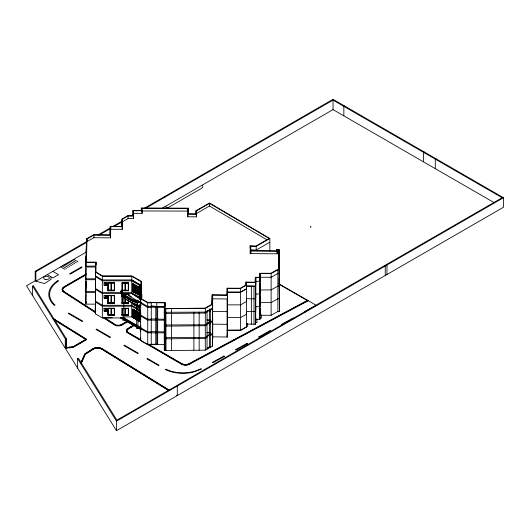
<?xml version="1.0" encoding="UTF-8"?>
<svg xmlns="http://www.w3.org/2000/svg" width="530" height="530" viewBox="0 0 530 530"><rect width="100%" height="100%" fill="white"/><g stroke="black" fill="none" stroke-linecap="round" stroke-linejoin="round"><path stroke-width="0.79" d="M104.099 308.069L104.099 308.685L106.874 308.692L106.874 308.069M104.099 282.894L106.874 282.815L106.874 285.365L104.099 285.365L104.099 282.815M105.556 310.845L105.556 308.672M105.556 297.814L105.556 295.641M105.556 285.14L105.556 282.967M106.808 310.845L104.099 310.997L106.874 310.911M106.808 297.814L104.099 297.959L106.874 297.88M106.808 295.641L104.099 295.488L104.099 298.046L106.874 298.046L106.874 295.488M106.808 285.14L104.099 285.286L106.874 285.2M107.994 303.438L108.001 302.902L114.46 302.902L114.46 303.438L107.994 303.438L107.994 295.654L114.46 295.654M107.994 290.758L108.001 290.221L114.46 290.228L114.46 290.765L107.994 290.758L107.994 282.98L114.46 282.98M108.067 315.052L114.46 314.813L108.067 315.052L108.067 308.188L114.46 308.188L114.46 315.217L107.994 315.217L107.994 308.599L114.46 308.599M114.46 303.326L108.067 303.326L114.46 303.081M114.46 290.652L108.067 290.652L114.46 290.407M108.219 290.195L108.219 282.781L111.108 282.781L111.108 290.195M108.226 308.619L111.108 308.374L111.101 314.873L108.226 314.866L108.219 308.367M108.226 303.107L111.108 302.868L108.226 303.107L108.219 295.462L111.108 295.462L111.101 303.107M111.26 314.807L111.26 308.433M111.26 303.081L111.26 295.25M111.26 290.407L111.26 282.57M111.419 308.493L114.301 308.374L114.301 314.873L111.426 314.873L111.419 308.374M111.426 303.107L114.301 302.868L111.426 303.107L111.419 295.462L114.301 295.614M111.419 290.195L111.419 282.781L114.301 282.788L114.301 290.195M114.301 295.588L114.301 303.107M125.888 296.727A48.926 28.242 0 0 0 137.588 302.59L137.409 302.67A49.224 28.421 0 0 1 121.94 293.852L120.873 292.918L120.873 291.003L122.258 291.003L122.258 293.322A48.952 28.262 0 0 0 135.011 301.073L137.608 302.073L141.006 302.153M120.873 291.003L121.012 292.891M121.522 294.183L121.522 295.833L122.205 296.482A48.952 28.262 0 0 0 137.608 305.253L138.184 305.287M121.522 291.003L121.522 292.653L122.205 293.302M128.452 314.747L128.452 315.277L122.052 315.27L122.052 314.747M122.052 308.122L122.052 308.652L128.452 308.652L128.452 308.129M128.452 302.643L128.452 303.445L122.052 303.438L122.052 302.643M128.452 289.97L128.452 290.765L122.052 290.765L122.052 289.963M123.656 314.688C130.287 315.171 116.05 314.78 125.093 314.827M122.218 308.672L125.093 308.546M122.211 282.788L125.093 282.788L122.211 282.788L122.218 290.38L125.093 290.387L125.093 282.788M122.258 291.003L122.258 292.653A48.952 28.262 0 0 0 137.661 301.418L140.384 301.49M125.093 308.679L125.093 314.926M125.252 314.866L125.252 308.493M125.252 303.034L125.252 297.834M125.252 290.354L125.252 282.576M125.411 314.926L128.293 314.688L125.411 314.926L125.411 308.679M125.411 282.788L128.293 282.788L125.411 282.788L125.411 290.387L128.286 290.387L128.293 282.788M128.286 308.679L128.286 314.926M139.284 301.881L128.889 295.833L128.889 294.097L122.993 294.097M133.302 315.721L133.302 310.057L133.196 317.039L133.865 317.404L133.196 317.039L133.215 309.99M133.302 290.374L133.302 284.584L133.196 290.944L134.037 291.202L133.308 290.871M269.836 250.895L269.836 238.487L209.509 202.977L195.987 210.781L195.981 213.895L188.256 213.868M196.464 216.823L196.464 214.18L187.772 214.147L187.772 216.783L196.464 216.823L196.471 210.9L209.502 203.374L269.154 238.48L256.01 246.066L250.127 245.874L250.432 253.598L277.183 253.817L277.223 249.729L278.588 249.716L278.879 269.598M187.772 216.783L187.792 208.442L141.841 208.316L142.086 213.352L133.48 213.365L133.48 210.728L142.086 210.715L142.086 213.352M188.269 214.305L188.282 208.164L141.325 208.032L141.325 210.993M165.38 306.002L165.393 304.472M155.76 344.606L155.76 306.373L151.295 305.995M260.005 276.786L260.025 275.196M260.005 289.459L260.098 283.099M260.005 302.14L260.098 295.773M260.005 314.813L260.098 308.453M95.572 262.423L95.572 304.154L85.814 304.147L85.814 262.423L95.572 262.423L95.42 276.68L102.35 280.84L131.738 280.847L141.152 286.313M95.943 272.148L96.062 262.145L86.304 262.138M121.105 317.967L102.35 317.96L95.42 313.8L95.572 304.154M259.428 277.322L255.367 277.303L255.162 282.205L245.993 282.053L245.946 285.014L240.388 288.221L227.138 288.188L226.986 294.985L212.172 294.832L211.854 304.299L205.103 308.142L166.268 308.592L164.79 308.321L165.141 302.597L147.718 302.411L141.126 298.609L141.643 281.589L131.944 275.958L102.555 275.951L95.903 271.956M269.836 238.487L256.202 246.357L250.63 246.172L250.902 250.683L276.706 250.895L276.74 249.451L279.065 249.431L279.409 269.677L277.872 269.757L271.121 273.546L260.018 273.579L259.905 277.607L255.844 277.587L255.639 282.497L246.477 282.344L246.43 285.133L240.587 288.505L227.615 288.466L227.463 295.27L212.649 295.117L212.338 346.15L205.302 350.151L165.81 350.608L165.777 308.526L164.287 308.592L164.287 350.323L165.777 350.257M212.338 346.15L212.649 336.848L227.463 337L227.522 292.162L240.574 292.189L246.43 288.83L246.477 286.041L255.639 286.193L255.844 281.284L259.905 281.304L260.018 277.276L271.121 277.243L277.872 273.453L279.409 273.308M227.463 337L227.522 330.197L240.574 330.223L246.43 326.864L246.477 324.069L255.639 324.227L255.844 277.587M141.325 208.032L141.57 210.43L132.997 210.443L133.076 215.723L127.856 215.657L122.032 219.016L121.774 226.416L110.247 226.336L110.094 234.909L93.664 234.783L86.529 238.811L85.814 262.423M110.16 234.71L110.247 230.033M110.571 237.838L110.571 235.194L93.856 235.068L87.013 238.931L87.013 241.567L93.856 237.712L110.571 237.838L110.73 226.615L122.251 226.694L122.509 219.135L128.048 215.935L133.567 216.015L133.567 218.651L128.048 218.579L122.509 221.778L122.251 229.338L110.73 229.258L110.73 226.615M164.287 312.296L205.302 312.117L212.338 308.122L212.649 298.814L227.463 298.973L227.602 294.243L227.602 332.277M227.039 295.362L227.138 290.824M227.463 298.973L227.615 288.466M260.018 273.579L259.905 319.338L255.844 319.318M121.933 226.582L122.032 222.713L121.887 226.82M277.183 253.817L277.223 249.729M259.428 279.966L259.534 273.301L270.923 273.268L277.66 269.485L278.919 269.425M259.905 281.304L260.018 277.276M86.132 255.533L85.814 266.12L95.572 266.12M86.231 252.28L86.562 242.488M86.132 256.447L85.814 267.027L95.572 267.034M86.257 252.373L86.529 243.416M86.132 268.213L85.814 279.707L95.572 279.707M86.377 262.383L87.013 238.931M86.132 280.887L85.814 291.474L95.572 291.474L95.42 302.034L102.35 306.194L131.738 306.201L140.642 311.362M86.132 281.801L85.814 292.381L95.572 292.388M85.814 304.147L86.132 293.567M95.42 313.8L95.42 272.069L102.35 276.236L131.738 276.243L141.152 281.702L140.642 298.721L140.642 340.452L147.744 344.553L164.638 344.606M140.655 304.816L140.722 299.755M140.808 296.747L141.152 285.398L131.738 279.939L102.35 279.933L95.42 275.766M140.655 306.969L140.702 305.572M140.722 312.428L140.642 316.006L147.744 320.107L164.638 320.166M140.655 317.496L140.702 316.099M141.199 298.821L141.643 281.589M140.655 319.65L140.702 318.245M140.655 329.329L140.722 325.109M140.655 331.482L140.702 330.077M140.642 340.452L140.722 337.69M211.934 304.578L212.172 294.832M86.045 303.114L86.112 301.49M86.43 274.222L63.951 287.2A6.287 3.631 0 0 0 63.766 292.176L95.082 312.409L95.44 304.094M255.301 281.582L255.367 277.303M140.874 296.489L140.947 294.859L141.729 294.872M128.525 295.329L128.552 294.806L129.075 294.812M164.287 308.592L164.638 302.875L148.234 302.511M164.591 307.393L164.287 313.203L165.777 313.137L165.81 313.488L205.302 313.031L207.044 312.037M164.943 308.506L165.141 302.597M164.591 320.067L164.287 325.884L165.777 325.811L165.81 326.162L205.302 325.705L207.044 324.718M164.591 332.747L164.287 338.557L165.777 338.491L165.81 338.842L205.302 338.385L207.044 337.398M164.287 350.323L164.591 345.421M141.172 293.978L141.245 292.752M141.179 294.104L141.245 292.991M137.634 302.073L140.987 302.564M137.628 302.676L140.993 302.597M151.295 318.669L151.236 319.219L147.744 319.199L140.642 315.098M151.295 331.349L151.236 331.899L147.744 331.873L140.642 327.772M123.821 297.986L123.795 320.166L122.847 320.392L122.715 319.802M137.979 305.346L137.959 328.342L136.879 328.507L137.012 327.924M80.938 362.566L84.813 353.815L92.929 348.66A6.287 3.631 0 0 1 102.157 348.66L169.766 390.431M81.262 362.321L84.813 354.212L93.28 348.853M81.077 363.388L85.251 353.954M81.395 363.063L85.251 354.351L93.28 349.25A5.803 3.352 0 0 1 101.806 349.25M133.944 317.212L134.037 310.262L133.196 309.997L133.964 310.322M138.085 319.762L138.118 312.839L136.654 311.991L136.654 319.034L138.31 319.769L138.31 312.733L138.29 319.782L137.316 319.219L138.31 319.769M138.727 313.19L139.562 313.455L138.9 313.091M138.727 320.233L139.562 320.491L139.39 313.555M135.938 311.58L135.07 310.885M139.622 313.011L139.496 321.365M133.964 291.109L133.196 290.944L133.215 284.451L134.037 284.723L133.368 284.365L133.845 284.842L133.944 291.122M138.085 287.333L136.654 286.452L138.31 287.194L138.085 293.666L138.31 287.194L138.118 293.786L139.45 294.607M138.8 294.084L139.39 294.494L139.562 287.916L138.9 287.551M136.846 292.825L136.654 286.452L136.654 292.938L138.138 293.772M121.661 293.507A49.595 28.633 0 0 0 134.64 301.378L137.23 302.372L137.588 302.06L137.634 305.253L141.006 305.34M121.781 293.746A49.403 28.521 0 0 0 137.31 302.59L137.409 302.504A49.224 28.421 0 0 1 128.28 298.277M135.899 286.067L135.07 285.345M134.594 291.566L134.574 285.034L134.381 291.626L136.051 292.322M139.562 313.455L138.913 313.223M136.031 318.497L136.124 311.468L136.124 318.51L134.454 317.662L134.554 310.587L134.381 317.722L135.952 318.61M134.454 317.662L136.051 318.411M139.562 287.916L138.747 287.644M138.237 287.247L136.674 286.445L136.727 292.885M136.031 292.401L136.124 285.928L136.104 292.421L134.381 291.626L135.952 292.514M84.813 354.298L92.929 349.144A6.287 3.631 0 0 1 96.334 348.038M143.796 208.568L333.032 99.315L503.5 197.73L503.5 207.237L116.474 430.685L26.5 285.796L35.185 280.781L35.185 271.274L86.635 241.567M98.063 234.969L110.214 227.96M112.353 226.721L122.357 220.944M130.936 215.995L133.076 214.756M140.225 210.629L141.649 209.807M35.185 271.274L35.874 271.671L86.602 242.376M99.468 234.956L110.18 228.768M113.758 226.701L122.331 221.752M145.194 208.548L333.032 100.104L502.129 197.73L116.872 420.158L78.533 358.419L77.618 358.611L77.618 368.118M86.542 251.922L35.874 281.178L35.185 280.781M161.663 208.555L333.032 109.611L494.304 202.725M167.639 207.912L201.592 188.309A5.114 2.955 0 0 0 202.274 185.102M32.595 295.607L32.595 286.101L33.35 285.663L66.257 338.657L66.257 348.164L66.767 347.428M344.533 105.954L343.851 106.351L343.851 115.858M86.099 274.017L63.951 286.803A6.287 3.631 0 0 0 63.766 291.785L95.102 311.998M86.43 274.619L64.302 287.399A5.803 3.352 0 0 0 64.13 291.997M209.502 203.374L209.502 206.011L196.471 213.537L196.471 210.9M133.302 283.755L132.997 291.374L139.496 295.223L139.622 287.532L132.798 283.596L132.964 291.447M134.236 284.292L133.931 292.01M134.594 285.16L136.051 285.981M138.529 287.121L138.833 286.949L138.529 294.567M138.727 287.651L139.377 288.035M132.798 283.596L132.798 291.381L133.123 291.189M132.944 291.368L134.342 291.798L134.037 291.977M134.607 291.487L134.554 285.047M136.654 292.938L138.31 293.673L136.767 292.865M138.727 294.137L139.489 294.302M138.423 294.501L138.833 294.389M136.468 305.472L133.096 303.862L134.62 304.406M136.8 305.664L136.336 305.949L136.336 304.399M139.688 313.025L132.798 309.076L133.302 309.248M134.236 309.792L133.931 318.152M85.966 339.253L74.213 346.037A5.744 3.312 0 0 1 71.192 346.951L66.17 347.488L71.285 347.229A6.214 3.591 0 0 0 74.551 346.242M140.642 302.418L147.744 306.519L148.234 306.207M138.529 312.62L138.833 312.442L138.529 320.703L139.496 321.266M132.944 317.503L133.302 317.337M132.964 317.596L132.964 309.354L132.997 317.51L136.223 319.02M116.183 325.413A5.002 2.889 0 0 1 115.884 325.334L103.41 317.39L104.059 317.384L115.884 324.943A5.002 2.889 0 0 0 121.648 324.413L128.532 320.425M120.018 325.427A5.002 2.889 0 0 0 121.648 324.804L128.863 320.63M112.267 317.735L103.41 317.788L115.348 325.493A5.485 3.167 0 0 0 121.986 325.009L127.498 321.816M138.727 320.464L134.037 318.113L134.342 317.934M424.079 151.878L423.397 152.276L423.397 161.782M250.63 246.172L250.63 249.869L256.202 250.054L269.836 242.183M139.476 321.273L139.768 321.067L137.475 319.742M135.104 324.267L127.988 328.375L127.988 328.772L135.461 324.459M128.339 328.971L128.339 328.573A5.002 2.889 0 0 0 127.419 331.899L127.412 332.297A5.002 2.889 0 0 1 128.333 328.964L134.097 325.645M310.375 227.032L310.944 226.701L310.408 227.012M435.971 158.742L435.289 159.139L435.289 168.646M281.662 285.352L281.317 285.551L281.317 285.153M207.23 348.064L209.893 346.527M116.474 430.685L116.474 421.178L503.5 197.73M246.43 288.83L240.574 292.189L227.615 292.162M171.601 350.555L171.601 308.52L205.302 308.42L212.338 304.419M210.304 310.183L212.338 309.03M210.304 322.863L212.338 321.71M210.304 335.536L212.338 334.384M260.018 315.31L271.121 315.277L277.872 311.488L279.409 311.342L279.409 269.677M207.025 323.048L209.655 321.577L210.304 321.948M207.025 335.722L209.655 334.258L210.304 334.629M207.025 348.402L209.655 346.931L210.304 347.302L210.304 309.275M293.05 318.755L282.232 324.698L281.635 324.34L293.176 318L293.772 318.358M189.184 364.362L308.261 300.709L308.261 300.311L307.559 300.305L188.859 363.759A5.022 2.902 0 0 1 181.889 363.646L147.989 343.93L147.314 343.937L147.314 344.334L147.989 344.328M308.261 300.311L188.859 364.15A5.022 2.902 0 0 1 181.889 364.037L147.314 343.937M32.595 286.101L65.289 338.756L66.257 338.657M68.171 347.673L71.192 347.349A5.744 3.312 0 0 0 71.868 347.256M277.872 273.453L279.409 273.374L279.065 253.128M277.223 252.373L278.588 252.353L278.588 249.716M259.117 318.046L261.476 318.026L261.323 314.727M255.4 322.624L256.971 322.604L256.798 318.828M226.913 330.283L241.051 330.144L247.715 326.328L247.576 323.426M149.599 344.315L157.649 344.235M155.76 306.373L164.638 306.572L156.82 306.578M164.638 307.486L151.269 307.175M164.638 319.252L151.269 318.941M164.638 331.926L151.269 331.621M164.638 332.84L147.744 332.787L140.642 328.686M85.814 278.793L95.572 278.8L95.42 289.353L102.35 293.521L131.738 293.527L147.718 302.809L151.236 302.849L151.295 302.299L148.731 302.252L147.718 302.809L147.744 344.553M108.067 282.815L114.46 282.815M128.452 282.821L122.052 282.821L122.052 290.765M104.099 282.98L106.874 282.901M122.052 282.98L128.452 282.98M122.211 290.268L125.093 290.268M125.411 290.268L128.293 290.268M108.219 290.314L111.108 290.314M111.419 290.314L114.301 290.314M122.052 290.354L128.452 290.354M122.052 290.599L128.452 290.599M122.993 294.183L128.889 294.19M108.067 295.495L114.46 295.495M104.099 295.654L106.874 295.654M123.656 302.822L125.093 303.061L125.093 297.913M125.093 302.941L122.218 303.061L122.205 294.501L121.522 293.852M125.411 302.941L128.293 302.941M122.052 303.034L128.452 303.034M122.052 303.279L128.452 303.279M123.656 308.248L128.452 308.248L128.452 315.277M128.452 308.493L122.052 308.493L122.052 315.27M104.099 308.606L106.874 308.526L106.874 311.077L104.099 311.077L104.099 308.526M125.411 308.546L128.293 308.553M108.219 314.754L111.108 314.754M111.419 314.754L114.301 314.754M122.211 314.807L125.093 314.807M125.411 314.807L128.293 314.807M125.411 314.827L128.286 314.827M122.052 315.111L128.452 315.111M123.914 316.913L131.738 316.913L140.503 321.975M122.635 319.186L120.522 317.967L120.522 317.437L122.35 317.437M141.841 210.953L187.792 211.086L187.792 208.442M207.157 311.044L210.377 311.057M207.157 323.717L210.377 323.731M147.744 306.519L151.236 306.545M151.236 307.453L147.744 307.433L140.642 303.332M206.932 319.895L210.152 319.915M206.932 332.568L210.152 332.588M250.127 245.874L250.432 250.955L277.183 251.174M207.078 320.18L210.291 320.206M207.078 332.86L210.291 332.886M246.218 323.578L247.702 323.591M279.177 284.312L307.559 300.702L308.261 300.709M164.287 324.969L205.302 324.797L212.338 320.796L212.649 311.494L227.463 311.647L227.522 304.843L240.574 304.869L246.43 301.51L246.477 298.715L255.639 298.874L255.844 293.964L259.905 293.978L260.018 289.956L271.121 289.923L277.872 286.127L279.409 285.988L279.065 265.802M164.287 337.65L205.302 337.471L212.338 333.476L212.649 324.168L227.463 324.327L227.522 317.516L240.574 317.543L246.43 314.184L246.477 311.395L255.639 311.547L255.844 306.638L259.905 306.658L260.018 302.63L271.121 302.597L277.872 298.807L279.409 298.662L279.065 278.482M246.477 286.041L255.639 286.193M212.722 339.379L212.563 301.345M150.58 306.247L156.814 306.373M137.614 302.603L141.006 302.683M137.502 327.885L137.979 328.242M138.999 301.047L137.283 300.066L136.773 300.298M386.271 264.616L386.96 265.013L386.96 274.52M384.561 265.61L385.244 266.007L385.244 275.514M164.519 196.603L165.201 197.001M165.201 206.508L168.977 208.688M278.8 283.702L316.867 305.677L316.251 305.32L304.717 311.66L305.306 312.024M138.754 286.988L139.688 287.525M132.944 283.868L139.536 287.618M134.381 285.147L135.938 286.048L135.938 292.52M138.84 294.057L139.562 294.395M133.328 291.076L134.686 291.858M133.229 291.242L134.594 292.043M135.885 292.785L139.118 294.654M134.004 291.871L133.076 291.328L133.076 283.888M134.117 291.931L138.496 294.461M139.536 295.058L138.602 294.521L138.602 287.075M132.798 291.381L139.622 295.316M73.697 259.336L77.996 261.82M72.067 260.283L76.36 262.761M70.43 261.224L74.73 263.708M129.704 295.694L131.241 296.581L130.711 296.793M68.794 262.165L73.094 264.649M67.164 263.112L71.464 265.596M65.528 264.053L69.828 266.537M137.416 306.022L139.88 307.44M133.215 303.796L139.728 307.526L136.508 305.837L136.508 304.2M132.924 303.981L139.741 307.923L139.741 304.81M132.798 304.054L139.622 307.99M63.891 265L68.191 267.478M62.262 265.941L66.561 268.425M60.625 266.881L64.925 269.366M132.944 309.368L139.536 313.111M136.051 311.527L134.381 310.686L135.952 311.567L135.938 318.616M133.196 309.997L133.865 310.361M138.913 320.107L139.562 320.491L138.8 320.173M133.268 316.98L134.017 317.311M133.302 317.444L132.798 317.523L132.798 309.076M133.951 317.815L139.768 321.173M134.004 318.007L133.076 317.47L133.076 309.381M134.117 318.066L138.496 320.597M139.536 321.2L138.602 320.663L138.602 312.574M52.828 271.386L58.519 274.673L52.934 277.892L47.243 274.613M123.781 317.742L140.993 327.673M123.781 318.265L140.993 328.202M120.522 317.437L122.635 318.662M124.047 319.471L140.96 329.243M124.047 320.001L140.96 329.766M131.738 279.939L141.152 285.398M127.544 332.038L140.649 339.664M127.982 328.375A5.485 3.167 0 0 0 127.16 332.204L140.642 340.055M127.147 332.204L127.147 332.601L181.538 364.249A5.505 3.18 0 0 0 189.197 364.368M209.502 206.011L267.021 239.871M140.642 297.774L131.738 292.613L102.35 292.606L95.42 288.446M140.642 310.447L131.738 305.293L102.35 305.287L95.42 301.119M101.826 348.846L169.083 390.405M169.083 390.491L102.171 349.137A6.287 3.631 0 0 0 98.719 348.038M176.636 395.161L177.298 395.572L177.298 386.065M101.826 349.243L168.646 390.55M53.02 318.358L86.642 339.26L74.213 346.434A5.744 3.312 0 0 1 72.199 347.19M53.596 319.126L86.642 339.657L74.551 346.633A6.214 3.591 0 0 1 71.285 347.627L65.289 348.263L65.289 338.756M54.987 320.392L85.966 339.65M132.348 293.918L140.549 299.337M124.457 323.174L124.782 323.386L124.391 322.816M121.522 295.382L122.205 296.031A48.952 28.262 0 0 0 137.608 304.803M133.196 284.458L133.408 290.884M77.618 358.611L116.474 421.178M240.302 329.686L240.574 330.223L240.587 288.505M133.421 310.01L133.408 316.98M50.661 276.581L51.191 279.171L44.58 283.563L35.874 281.178L35.874 271.671M141.841 208.316L142.086 210.715M250.63 249.869L250.677 250.975M227.118 334.702L227.185 336.179M165.777 308.526L165.791 308.877L171.601 308.52M165.777 312.223L165.81 350.608M279.409 311.342L279.065 249.431M133.48 210.728L133.567 216.015M133.48 213.365L133.567 218.651M333.032 100.104L333.032 109.611M307.559 300.305L307.559 300.702M304.074 298.291L304.074 298.688M284.424 313.051L284.424 313.449M284.08 312.852L284.08 313.25M277.872 269.757L277.872 311.488M276.74 249.451L276.74 250.935M271.121 273.546L271.121 315.277M259.905 277.607L259.905 319.338M259.534 273.301L259.534 275.945M256.202 246.357L256.202 250.054M255.639 282.497L255.639 324.227M253.983 286.16L253.983 324.194M251.359 286.114L251.359 324.141M250.902 250.683L250.902 253.638M250.432 250.955L250.432 253.598M250.114 250.683L250.147 253.916M246.477 282.344L246.43 326.864M245.993 282.053L245.993 284.696M234.154 339.922L234.154 340.32M233.81 339.73L233.81 340.121M227.138 288.188L227.138 289.506M227.105 298.966L227.105 337M212.649 295.117L212.643 337.067M209.655 308.904L209.655 346.931M207.044 311.13L207.044 349.157M205.302 308.42L205.302 350.151M199.161 312.137L199.161 350.171M195.987 210.781L195.987 214.478M194.338 361.208L194.338 361.606M193.993 361.009L193.993 361.407M193.9 312.15L193.9 350.184M188.282 208.164L188.282 214.239M165.552 308.52L165.552 350.25M165.4 308.612L165.4 350.337M164.638 302.875L164.638 304.359M164.386 306.572L164.386 344.606M157.92 383.11L157.92 383.594M157.662 306.585L157.662 344.619M157.562 383.303L157.562 383.7M156.814 302.67L156.82 344.613L151.236 344.573L151.269 302.564M141.762 294.123L141.762 297.29M141.702 294.084L141.715 297.986M141.391 294.104L141.391 297.376M141.152 281.702L141.179 296.555M140.987 293.978L140.987 296.31M140.947 294.859L140.947 296.442M139.622 284.484L139.622 299.496M139.622 304.882L139.622 321.465M138.92 287.545L138.933 294.077M138.92 313.084L138.933 320.173M138.648 294.375L138.727 286.882L138.423 294.601M138.648 320.511L138.727 312.382L138.423 320.749M138.496 287.015L138.529 294.66M138.496 312.514L138.529 320.809M136.846 286.346L136.859 292.878M136.839 312.024L136.859 318.974M136.687 304.525L136.687 328.242M136.627 304.134L136.627 305.764M134.574 310.573L134.594 317.669M134.004 284.424L134.037 292.07M134.004 309.924L134.037 318.219M132.997 210.443L132.997 215.73M131.738 276.243L131.738 293.527M131.738 302.153L131.738 316.913M131.38 327.209L131.023 326.626L131.003 327.036M131.347 326.838L131.347 327.229M131.076 326.99L131.076 327.388M130.42 326.977L130.42 327.374M128.452 282.576L128.452 290.765M128.452 299.92L128.452 303.445M128.293 300.371L128.286 303.061L125.411 303.061L125.411 298.854M128.048 215.935L128.048 218.579M124.61 323.088L124.61 323.479M122.509 219.135L122.509 221.778M122.35 316.913L122.35 317.967M122.251 226.694L122.251 229.338M122.211 308.546L122.218 314.926M122.032 219.016L122.032 226.674M122.052 295.66L122.052 303.438M121.973 325.003L121.973 324.605A5.485 3.167 0 0 1 115.355 325.089L115.348 325.493M121.642 324.406L121.642 324.804M121.522 292.593L121.522 295.833L122.258 295.833A48.952 28.262 0 0 0 124.02 297.317M120.873 292.918L122.059 293.885A49.085 28.335 0 0 0 137.495 302.67L137.495 302.597A49.085 28.335 0 0 1 125.762 296.714M115.653 324.87L115.653 325.268M114.46 282.57L114.46 290.765M114.46 295.25L114.46 303.438M110.247 226.336L110.247 234.783M108.067 282.57L108.067 290.652M108.067 295.25L108.067 303.326M106.808 282.881L106.808 285.219M106.808 295.555L106.808 297.893M106.808 308.592L106.808 310.931M106.378 351.251L106.378 351.734M106.026 351.443L106.026 351.841M105.556 282.881L105.556 285.219M105.556 295.555L105.556 297.893M105.556 308.592L105.556 310.931M102.35 276.236L102.35 317.96M96.062 262.145L96.062 264.788M95.082 312.409L95.102 311.607L64.123 291.606A5.803 3.352 0 0 1 64.289 286.988M93.856 235.068L93.856 237.712M86.529 238.811L86.529 252.83M79.679 343.281L79.679 343.672M79.334 343.082L79.334 343.473M78.347 334.105L78.347 334.503M78.003 334.304L78.003 334.702M77.016 333.277L77.016 333.668M76.525 333.383L76.525 333.781M75.657 332.429L75.657 332.827M74.902 331.959L74.902 332.356M69.668 347.402L69.668 347.799M69.582 347.124L69.582 347.521M66.204 338.571L66.204 348.077M60.89 323.247L60.89 323.644M59.969 322.684L59.969 323.075M58.843 321.982L58.843 322.379M55.471 319.881L55.471 320.279M127.16 332.601A5.485 3.167 0 0 1 127.982 328.766M201.758 175.105A5.201 3.001 0 0 1 202.274 175.589M92.909 349.045A6.287 3.631 0 0 1 102.157 349.058M93.26 348.839A5.803 3.352 0 0 1 101.806 348.853M119.396 325.546A5.002 2.889 0 0 1 116.805 325.539M189.197 363.971A5.505 3.18 0 0 1 181.552 363.845M137.608 303.273A48.952 28.262 0 0 1 122.205 294.501M125.1 296.25A49.085 28.335 0 0 1 122.066 293.805M127.737 297.953A49.224 28.421 0 0 1 123.715 295.177M123.106 294.687A49.224 28.421 0 0 1 121.94 293.686M121.781 293.62A49.403 28.521 0 0 0 137.31 302.464L134.64 301.537A49.595 28.633 0 0 1 121.661 293.666M125.232 296.263A48.926 28.242 0 0 1 122.205 293.832M57.916 280.642L56.544 281.536A35.689 20.604 0 0 0 54.398 305.472L55.034 305.108L53.185 303.206A34.808 20.1 0 0 1 57.22 281.847L58.532 280.999L57.916 280.642M81.408 266.994L69.622 273.798L70.238 274.149L82.017 267.345L81.408 266.994M68.887 313.131L68.277 313.482L82.157 321.498L82.766 321.147L68.887 313.131M136.468 285.67L136.316 293.203L136.468 285.67M96.645 329.156L96.036 329.508L109.915 337.524L110.525 337.173L96.645 329.156M136.468 311.163L136.316 319.338L136.468 311.163M124.404 345.182L123.795 345.533L137.674 353.55L138.284 353.199L124.404 345.182M147.552 358.545L146.942 358.903L158.496 365.567L159.119 365.223L147.552 358.545M166.042 369.225L165.479 369.602A26.838 15.496 0 0 0 193.231 372.153L201.453 369.066L200.857 368.708A25.97 14.992 0 0 1 166.042 369.225M223.938 356.027L212.398 362.368L212.994 362.732L224.528 356.392L223.938 356.027M247.013 343.354L235.479 349.694L236.069 350.052L247.609 343.712L247.013 343.354M270.095 330.674L258.554 337.014L259.15 337.378L270.691 331.038L270.095 330.674M141.55 297.979L141.536 294.084L141.503 297.986M45.043 279.33A2.869 1.656 0 0 0 49.356 277.906A2.869 1.656 0 0 0 45.07 276.461A2.869 1.656 0 0 0 45.043 279.33"/></g></svg>
